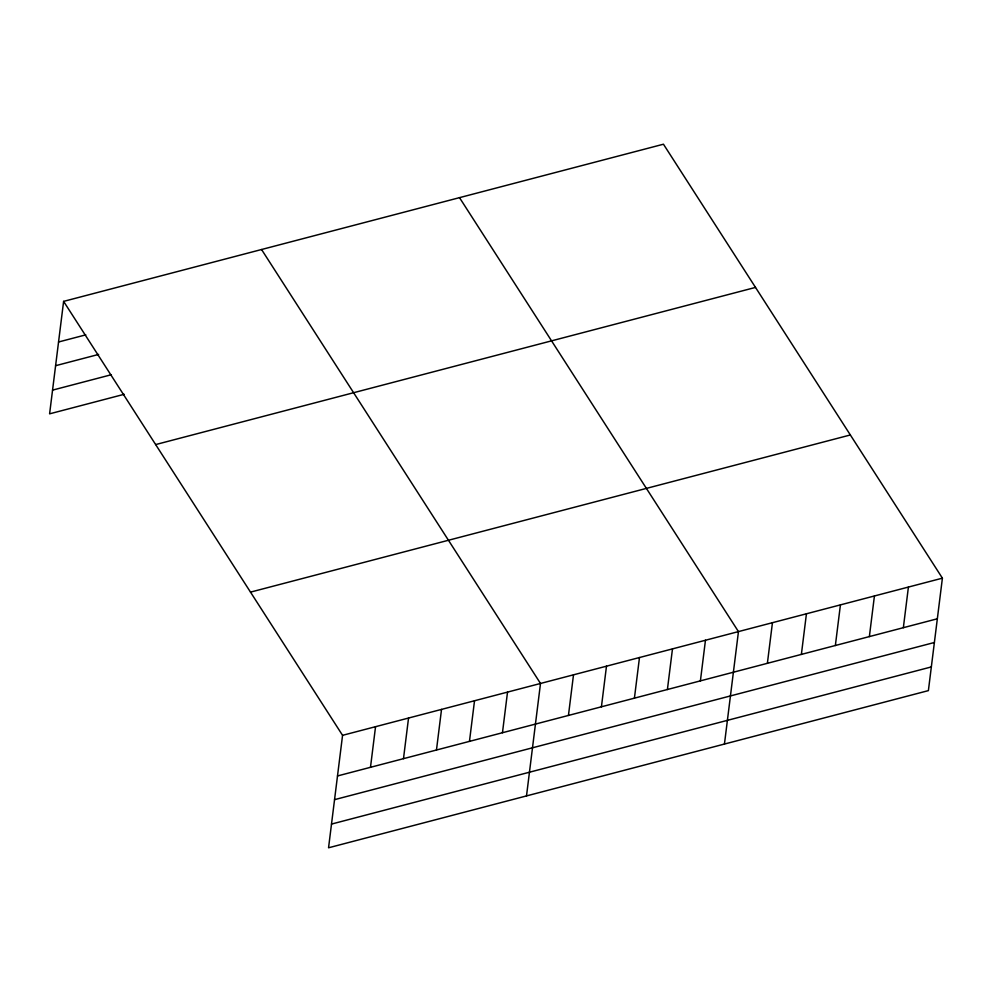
<?xml version="1.0" encoding="UTF-8"?>
<svg xmlns="http://www.w3.org/2000/svg" width="992" height="992" viewBox="0 0 992 992"><rect width="100%" height="100%" fill="white"/><g stroke="black" fill="none" stroke-linecap="round" stroke-linejoin="round"><path stroke-width="1.49" d="M63.612 301.382L342.562 735.332L328.55 847.788L928.388 690.618L942.4 578.162L663.45 144.212L63.612 301.382L49.6 413.838L124.186 394.295M370.487 767.312L375.546 726.69M403.484 758.669L408.543 718.047M436.468 750.014L441.527 709.404M469.464 741.371L474.523 700.761M502.46 732.728L507.52 692.118M526.504 795.919L540.504 683.463L261.553 249.513M568.441 715.443L573.5 674.82M601.425 706.8L606.484 666.178M634.421 698.157L639.48 657.535M667.405 689.514L672.477 648.892M700.402 680.872L705.461 640.249M724.445 744.062L738.457 631.606L459.507 197.644M767.386 663.313L772.446 622.703M801.375 654.41L806.434 613.788M835.363 645.507L840.422 604.884M869.364 636.604L874.423 595.981M903.352 627.688L908.412 587.078M58.553 341.992L85.796 334.85M55.589 365.701L98.63 354.429M52.551 390.129L111.364 374.716M155.657 444.577L755.507 287.42M250.505 592.125L850.342 434.967M342.562 735.332L942.4 578.162M337.503 775.955L937.341 618.785M334.54 799.664L934.39 642.494M331.502 824.079L931.352 666.922"/></g></svg>
